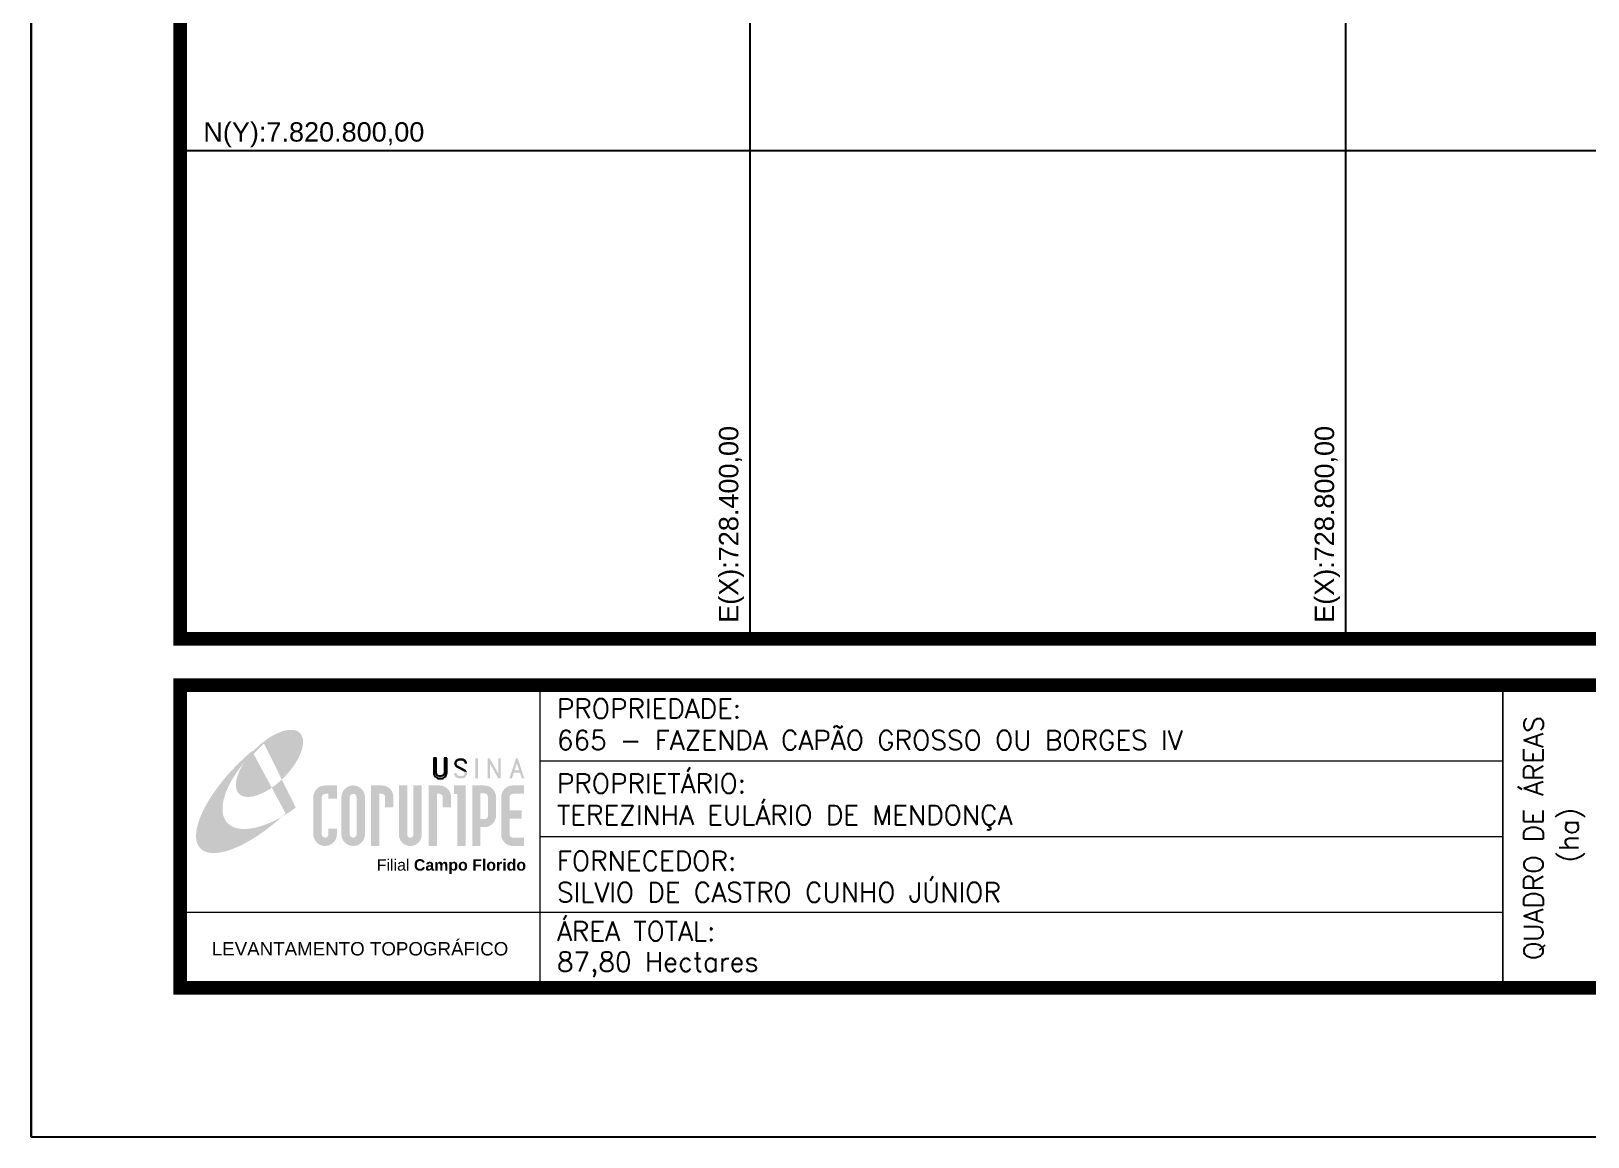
# Model space of a CAD drawing. Extents: x 727917 to 730017, y 7820137 to 7823107.
# Drawn here: x 727917 to 728962, y 7820137 to 7820880 of the extents above; entities that cross this region are included whole.
import ezdxf
from ezdxf.enums import TextEntityAlignment as Align

# ---------------------------------------------------------------- set-up
doc = ezdxf.new("R2010")
doc.units = 0
doc.linetypes.add('CONTINUO', pattern=[0])
doc.linetypes.add('LIN0', pattern=[0])
doc.layers.add('MALHA', color=8, linetype='CONTINUO')
doc.layers.add('MARGEM', color=7, linetype='CONTINUO')
doc.styles.add('ARIAL', font='arial.ttf')
doc.styles.add('Simplex', font='simplex.shx')
doc.styles.get("Standard").update_dxf_attribs({"font": 'arial.ttf'})

# ---------------------------------------------------------------- blocks, each defined once
blk = doc.blocks.new('A$C78F83FB3')
at = {"layer": 'MARGEM'}
h = blk.add_hatch(color=20, dxfattribs=at)
edge = h.paths.add_edge_path()
edge.add_ellipse((19.49, 23.77), major_axis=(-6.68, -6.67), ratio=0.469426, start_angle=292.7328, end_angle=601.2579)
edge.add_ellipse((22.83, 22.05), major_axis=(12.64, 11.29), ratio=0.457614, start_angle=79.9069, end_angle=107.9139)
edge = h.paths.add_edge_path()
edge.add_ellipse((18.28, 18.7), major_axis=(13.95, 13.59), ratio=0.386848, start_angle=63.9612, end_angle=264.5993)
edge.add_ellipse((22.83, 22.05), major_axis=(12.64, 11.29), ratio=0.457614, start_angle=107.9139, end_angle=245.1182, ccw=False)
edge.add_ellipse((19.49, 23.77), major_axis=(-6.68, -6.67), ratio=0.469426, start_angle=241.2579, end_angle=292.7328, ccw=False)
for color, points in [(20, [(15.46, 26.12), (14.17, 24.81), (14.06, 24.24), (14.39, 23.97), (14.67, 24.54), (19.47, 29.32), (18.48, 28.66), (17.31, 27.78)]), (7, [(58.42, 24.9), (57.9, 24.9), (57.9, 21.73, -0.414214), (57.15, 20.98), (56.84, 20.98, -0.414214), (56.09, 21.73), (56.09, 24.9), (55.57, 24.9), (55.57, 21.73, 0.414214), (56.84, 20.46), (57.15, 20.46, 0.414214), (58.42, 21.73)]), (7, [(61.7, 24.9), (61.23, 24.9, 0.396318), (60.04, 23.78), (60.04, 23.72, 0.151912), (60.39, 22.97), (60.46, 22.92), (62.18, 22), (62.85, 21.83, 0.12407), (62.51, 22.42), (60.75, 23.36, -0.13192), (60.56, 23.77, -0.385578), (61.23, 24.37), (61.7, 24.37, -0.414214), (62.37, 23.7), (62.89, 23.7, 0.414214)]), (7, [(62.37, 23.7), (62.89, 23.7, 0.414214), (61.7, 24.9), (61.23, 24.9, 0.396318), (60.04, 23.78), (60.04, 23.72, 0.151912), (60.39, 22.97), (60.46, 22.92), (62.18, 22), (62.18, 22, -0.131921), (62.37, 21.59, -0.385578), (61.7, 20.98), (61.23, 20.98, -0.414214), (60.56, 21.65), (60.04, 21.65, 0.414214), (61.23, 20.46), (61.7, 20.46, 0.402546), (62.89, 21.61, 0.165292), (62.51, 22.42), (60.75, 23.36, -0.13192), (60.56, 23.77, -0.385578), (61.23, 24.37), (61.7, 24.37, -0.414214)]), (7, [(30.97, 12.46), (29.13, 12.46), (29.13, 8.21, 1), (34.29, 8.21), (34.29, 9.41), (32.45, 9.41), (32.45, 8.21, -1), (30.97, 8.21)])]:
    blk.add_hatch(color=color, dxfattribs=at).paths.add_polyline_path(points)
h = blk.add_hatch(color=7, dxfattribs=at)
h.paths.add_polyline_path([(65.24, 24.9), (64.72, 24.9), (64.72, 20.46), (65.24, 20.46)])
h.paths.add_polyline_path([(67.38, 20.46), (67.9, 20.46), (67.9, 23.74), (69.74, 20.46), (70.23, 20.46), (70.23, 24.9), (69.71, 24.9), (69.71, 21.58), (67.85, 24.9), (67.38, 24.9)])
h.paths.add_polyline_path([(72.17, 20.46), (72.72, 20.46), (73.14, 21.73), (74.49, 21.73), (74.9, 20.46), (75.45, 20.46), (74, 24.9), (73.62, 24.9)])
h.paths.add_polyline_path([(73.81, 23.8), (74.32, 22.25), (73.31, 22.25)], flags=16)
h = blk.add_hatch(color=7, dxfattribs=at)
h.paths.add_polyline_path([(31.71, 18.93, 0.414214), (29.13, 16.35), (29.13, 12.46), (30.97, 12.46), (30.97, 16.35, -0.414214), (31.71, 17.09), (32.45, 17.09), (32.45, 16.02), (34.29, 16.02), (34.29, 18.93)])
h.paths.add_polyline_path([(44.15, 17.09, -0.414214), (44.89, 16.35), (44.89, 14.1), (46.72, 14.1), (46.72, 16.17, 0.433937), (44.15, 18.93), (41.77, 18.93), (41.77, 12.46), (43.61, 12.46), (43.61, 17.09)])
h.paths.add_polyline_path([(43.61, 12.46), (41.77, 12.46), (41.77, 5.62), (43.61, 5.62)])
h.paths.add_polyline_path([(47.92, 12.46), (49.75, 12.46), (49.75, 18.93), (47.92, 18.93)])
h.paths.add_polyline_path([(52.91, 18.93), (51.08, 18.93), (51.08, 12.46), (52.91, 12.46)])
h.paths.add_polyline_path([(51.08, 8.12, -1), (49.75, 8.12), (49.75, 12.46), (47.92, 12.46), (47.92, 8.12, 1), (52.91, 8.12), (52.91, 12.46), (51.08, 12.46)])
h.paths.add_polyline_path([(54.41, 12.46), (56.25, 12.46), (56.25, 17.09), (56.79, 17.09, -0.414214), (57.53, 16.35), (57.53, 14.1), (59.36, 14.1), (59.36, 16.17, 0.433937), (56.79, 18.93), (54.41, 18.93)])
h.paths.add_polyline_path([(56.25, 12.46), (54.41, 12.46), (54.41, 5.62), (56.25, 5.62)])
h.paths.add_polyline_path([(60.73, 12.46), (62.58, 12.46), (62.58, 18.93), (60.02, 18.93), (60.02, 17.08), (60.73, 17.08)])
h.paths.add_polyline_path([(62.58, 12.46), (60.73, 12.46), (60.73, 5.62), (62.58, 5.62)])
h.paths.add_polyline_path([(64.06, 12.46), (65.82, 12.46), (65.82, 17.17), (66.66, 17.17, -0.450417), (67.48, 16.25), (67.48, 12.46), (69.24, 12.46, 0.002307), (69.24, 12.48, 0.005282), (69.23, 12.54, -0.000938), (69.23, 12.53), (69.23, 16.17, 0.433937), (66.66, 18.93), (64.06, 18.93)])
h.paths.add_polyline_path([(64.06, 5.62), (65.82, 5.62), (65.82, 9.77), (66.66, 9.77, 0.426056), (69.24, 12.46), (67.48, 12.46), (67.48, 12.45, -0.450417), (66.66, 11.53), (65.82, 11.53), (65.82, 12.46), (64.06, 12.46)])
h.paths.add_polyline_path([(70.37, 12.46), (74.87, 12.46), (74.87, 13.44), (72.21, 13.44), (72.21, 16.35, -0.414214), (72.95, 17.09), (75.38, 17.09), (75.38, 18.93), (72.95, 18.93, 0.414214), (70.37, 16.35)])
h.paths.add_polyline_path([(72.21, 11.62), (74.87, 11.62), (74.87, 12.46), (70.37, 12.46), (70.37, 8.21, 0.414214), (72.95, 5.62), (75.38, 5.62), (75.38, 7.47), (72.95, 7.47, -0.414214), (72.21, 8.21)])
h = blk.add_hatch(color=7, dxfattribs=at)
h.paths.add_polyline_path([(35.29, 16.35), (35.29, 8.21, 1), (40.46, 8.21, 0.016978), (40.45, 8.38), (40.45, 16.17, 0.433937), (37.88, 18.93), (37.87, 18.93, 0.41391)])
h.paths.add_polyline_path([(38.62, 16.35), (38.62, 8.21, -1), (37.13, 8.21), (37.13, 16.35, -1)], flags=16)
at = {"layer": 'MARGEM', "color": 7}
blk.add_lwpolyline([(58.42, 24.9), (57.9, 24.9), (57.9, 21.73, -0.414214), (57.15, 20.98), (56.84, 20.98, -0.414214), (56.09, 21.73), (56.09, 24.9), (55.57, 24.9), (55.57, 21.73, 0.414214), (56.84, 20.46), (57.15, 20.46, 0.414214), (58.42, 21.73), (58.42, 24.9)], format="xyb", close=True, dxfattribs=at)
at = {"layer": 'MARGEM', "color": 252, "insert": (43.05, 2.72), "char_height": 2.5, "width": 33.0271, "attachment_point": 1, "style": 'ARIAL'}
blk.add_mtext('Filial {\\fArial|b1|i0|c0|p34;Campo Florido}', dxfattribs=at)

msp = doc.modelspace()

# ---------------------------------------------------------------- linework, layer by layer
at = {"layer": 'MALHA'}
for p, q in [((728400, 7820471.9), (728400, 7821424.9)), ((728800, 7820471.9), (728800, 7821297.5)), ((728017.2, 7820800), (729917.2, 7820800))]:
    msp.add_line(p, q, dxfattribs=at)
at = {"layer": 'MARGEM', "color": 174, "linetype": 'LIN0'}
msp.add_line((727917.2, 7820137.5), (727917.2, 7823107.5), dxfattribs=at)
at = {"layer": 'MARGEM', "color": 174, "linetype": 'LIN0', "flags": 128}
msp.add_lwpolyline([(730017.2, 7820137.5), (730017.2, 7823107.5), (727917.2, 7823107.5), (727917.2, 7820137.5)], close=True, dxfattribs=at)
at = {"layer": 'MARGEM', "color": 174, "linetype": 'LIN0', "const_width": 9.09, "flags": 128}
for points in [[(729917.2, 7820471.9), (729917.2, 7823007.5), (728017.2, 7823007.5), (728017.2, 7820471.9)], [(728017.2, 7820440.8), (729917.2, 7820440.8), (729917.2, 7820237.5), (728017.2, 7820237.5)]]:
    msp.add_lwpolyline(points, close=True, dxfattribs=at)
at = {"layer": 'MARGEM', "color": 174, "linetype": 'LIN0', "flags": 128}
for points, const_width in [([(728258.8, 7820440.8), (728258.8, 7820237.5)], 1.01), ([(728258.8, 7820440.8), (728258.8, 7820239.3)], 1), ([(728905.3, 7820440.8), (728905.3, 7820240)], 1.01), ([(728258.8, 7820389.9), (728905.3, 7820389.9)], 1.01), ([(728258.8, 7820339.1), (728905.3, 7820339.1)], 1.01), ([(728017.2, 7820288.3), (728905.3, 7820288.3)], 1.01)]:
    msp.add_lwpolyline(points, dxfattribs=dict(at, const_width=const_width))

# ---------------------------------------------------------------- block references
at = {"layer": 'MARGEM', "linetype": 'ByBlock', "xscale": 3.058005429693808, "yscale": 3.058005429693808, "zscale": 3.058005429693808}
msp.add_blockref('A$C78F83FB3', (728017.6, 7820315.6), dxfattribs=at)

# ---------------------------------------------------------------- texts
at = {"layer": 'MALHA'}
msp.add_text('N(Y):7.820.800,00', height=13, dxfattribs=at).set_placement((728032.8, 7820802), align=Align.BOTTOM_LEFT)
for s, p in [('E(X):728.400,00', (728395.9, 7820482.7)), ('E(X):728.800,00', (728795.9, 7820482.7))]:
    msp.add_text(s, height=13, rotation=90, dxfattribs=at).set_placement(p, align=Align.BOTTOM_LEFT)
at = {"layer": 'MARGEM', "color": 7, "linetype": 'Continuous', "lineweight": 9, "style": 'Simplex'}
for s, p in [('PROPRIEDADE:', (728270.2, 7820431.6)), ('PROPRIETÁRIO:', (728270.2, 7820381.3)), ('FORNECEDOR:', (728270.2, 7820329.4)), ('ÁREA TOTAL:', (728270.2, 7820282.1))]:
    msp.add_text(s, height=13, dxfattribs=at).set_placement(p, align=Align.TOP_LEFT)
at = {"layer": 'MARGEM', "color": 7, "linetype": 'Continuous', "style": 'Simplex'}
for s, p in [('QUADRO DE ÁREAS', (728925.9, 7820338.2)), ('(ha)', (728949.6, 7820340.2))]:
    msp.add_text(s, height=13, rotation=90, dxfattribs=at).set_placement(p, align=Align.MIDDLE_CENTER)
for s, p in [('665 - FAZENDA CAPÃO GROSSO OU BORGES IV', (728270.2, 7820410.4)), ('TEREZINHA EULÁRIO DE MENDONÇA', (728270.2, 7820360.1)), ('SILVIO DE CASTRO CUNHO JÚNIOR', (728270.2, 7820308.2)), ('87,80 Hectares', (728270.2, 7820261.6))]:
    msp.add_text(s, height=13, dxfattribs=at).set_placement(p, align=Align.TOP_LEFT)
at = {"layer": 'MARGEM', "color": 7, "linetype": 'ByBlock'}
msp.add_text('LEVANTAMENTO TOPOGRÁFICO', height=9, dxfattribs=at).set_placement((728138, 7820263.8), align=Align.MIDDLE_CENTER)

doc.saveas('drawing.dxf')
